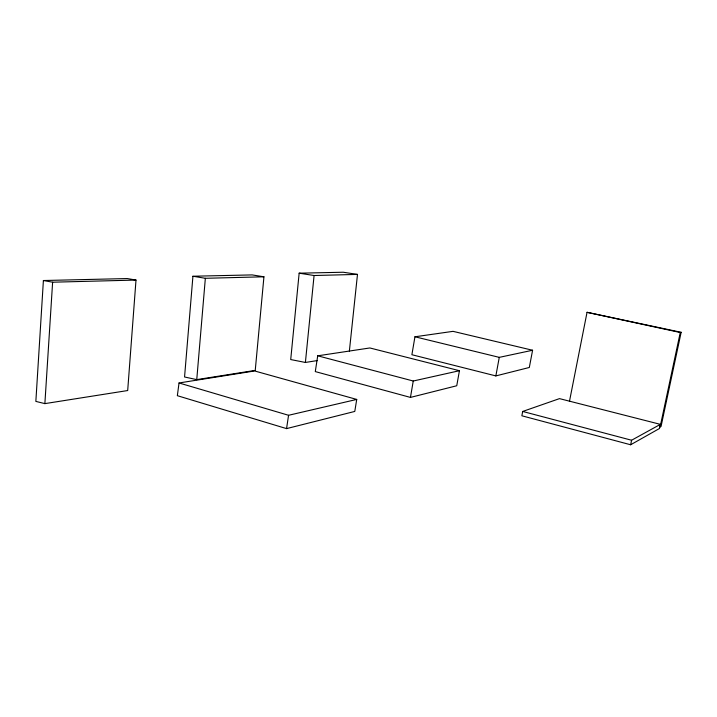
<?xml version="1.0" encoding="UTF-8"?>
<svg xmlns="http://www.w3.org/2000/svg" width="717" height="717" viewBox="0 0 717 717"><rect width="100%" height="100%" fill="white"/><g stroke="black" fill="none" stroke-linecap="round" stroke-linejoin="round"><path stroke-width="1.08" d="M43.396 280.526L35.85 401.395L44.875 403.626L127.689 390.541L135.997 280.069L127.25 278.555L43.396 280.526L52.619 282.202L135.997 280.069M44.875 403.626L52.619 282.202M192.927 276.233L184.556 376.981L196.754 379.625L255.243 370.384L263.937 276.798L252.142 274.907L192.927 276.233L205.349 278.295L263.937 276.798M196.754 379.625L205.349 278.295M349.367 351.133L357.487 274.405L343.273 272.236L299.15 273.186L290.717 359.558L305.397 362.452L317.362 360.561M305.397 362.452L314.082 275.516L357.487 274.405M179.035 382.968L177.35 395.685L286.558 428.614L354.781 411.433L356.725 399.432L254.643 370.967L179.035 382.968L288.566 415.286L356.725 399.432M286.558 428.614L288.566 415.286M317.721 355.811L315.292 371.594L410.456 397.415L456.747 385.755L459.436 370.707L369.864 347.96L317.721 355.811L413.252 381.014L459.436 370.707M414.946 336.784L411.89 354.727L495.85 375.914L529.316 367.48L532.588 350.255L453.036 331.344L414.946 336.784L499.274 357.362L532.588 350.255M410.456 397.415L413.252 381.014M495.85 375.914L499.274 357.362M522.693 411.45L521.868 415.788L630.646 444.764L659.497 428.488L660.384 424.356L559.493 398.625L522.693 411.45L631.587 440.238L660.384 424.356M569.441 401.493L587.044 312.316L681.15 332.294L661.038 426.472L660.097 427L680.254 332.527L681.15 332.294M630.646 444.764L631.587 440.238M299.15 273.186L314.082 275.516M587.044 312.316L680.254 332.527"/></g></svg>
